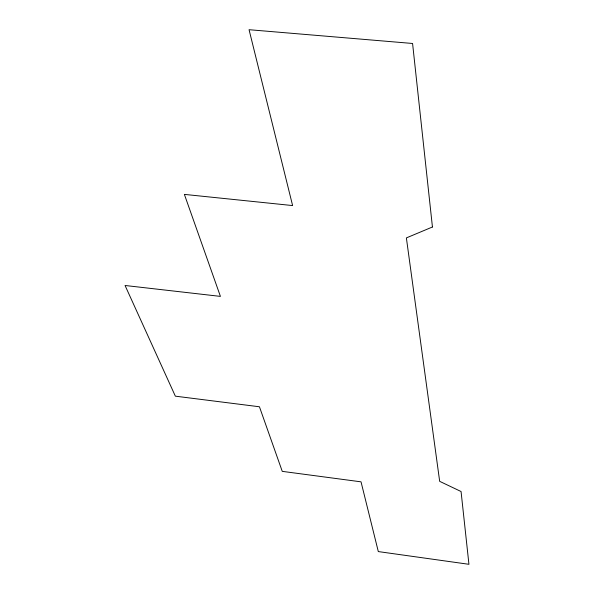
<?xml version="1.0" encoding="UTF-8"?>
<svg xmlns="http://www.w3.org/2000/svg" width="594" height="594" viewBox="0 0 594 594"><rect width="100%" height="100%" fill="white"/><g stroke="black" fill="none" stroke-linecap="round" stroke-linejoin="round"><path stroke-width="0.89" d="M432.439 226.997L406.378 237.904L439.671 481.34L461.063 491.52L468.941 564.3L378.311 551.581L361.033 481.838L282.261 471.361L259.437 406.771L175.356 396.168L125.059 285.484L220.426 296.391L184.378 194.387L292.612 205.569L249.057 29.7L412.578 43.473L432.439 226.997"/></g></svg>
